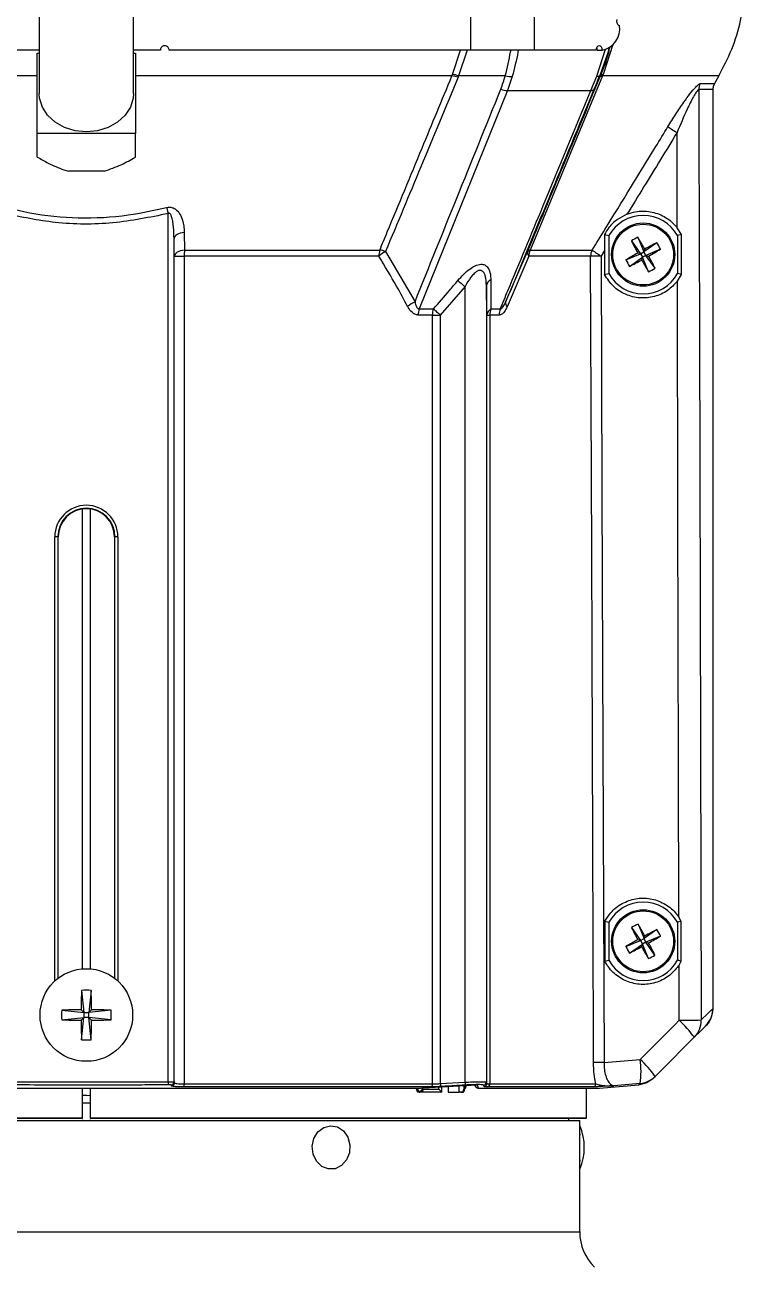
# Model space of a CAD drawing. Extents: x 16.7 to 113.1, y 4.5 to 84.5.
# Drawn here: x 53.65 to 57.32, y 61.92 to 68.26 of the extents above; entities that cross this region are included whole.
import ezdxf

# ---------------------------------------------------------------- set-up
doc = ezdxf.new("R2010")
doc.units = 0
doc.header["$MEASUREMENT"] = 0
doc.layers.add('OBJECT', color=7, linetype='CONTINUOUS')

msp = doc.modelspace()

# ---------------------------------------------------------------- linework, layer by layer
at = {"layer": 'OBJECT'}
for p, q in [((55.9214, 68.1264), (55.9214, 68.7064)), ((56.2446, 68.1264), (56.2446, 68.7064)), ((53.7197, 68.4645), (53.7197, 67.9061)), ((54.1997, 67.9061), (54.1997, 68.4638)), ((56.6794, 68.2514), (56.6794, 68.2519)), ((56.5634, 67.9943), (56.6081, 68.1313)), ((56.6451, 68.1553), (56.5948, 68.0021)), ((53.7197, 68.1264), (53.5822, 68.1264)), ((53.7097, 67.7013), (53.7097, 68.1109)), ((53.7097, 68.1109), (53.7197, 68.1109)), ((54.3372, 68.1264), (54.1997, 68.1264)), ((54.1997, 68.1109), (54.2097, 68.1109)), ((54.2097, 68.1109), (54.2097, 67.7013)), ((55.9214, 68.1264), (54.3822, 68.1264)), ((55.827, 68.0023), (55.8673, 68.1264)), ((56.2446, 68.1264), (55.9214, 68.1264)), ((56.5592, 68.1264), (56.2446, 68.1264)), ((56.5656, 68.1264), (56.5911, 68.1264)), ((55.8242, 67.9955), (55.827, 68.0023)), ((56.5948, 68.0021), (56.5921, 67.9955)), ((53.7097, 67.9955), (52.0953, 67.9955)), ((55.8242, 67.9955), (54.2097, 67.9955)), ((56.0963, 67.9955), (55.8581, 67.9955)), ((56.132, 67.9921), (56.1081, 67.9205)), ((56.5921, 67.9955), (56.2227, 67.1074)), ((56.5327, 67.9205), (56.5634, 67.9943)), ((56.5777, 67.9973), (56.5817, 67.9956)), ((57.1857, 67.9955), (56.5921, 67.9955)), ((57.091, 67.9561), (57.163, 67.9561)), ((57.1857, 67.9955), (57.163, 67.9561)), ((56.1081, 67.9205), (55.6575, 66.8074)), ((56.1081, 67.9205), (56.5327, 67.9205)), ((57.1547, 67.9251), (57.0828, 67.9251)), ((57.1547, 67.9251), (57.1547, 63.2412)), ((54.2097, 67.7013), (53.7097, 67.7013)), ((53.7097, 67.5811), (53.7097, 67.7013)), ((54.2097, 67.5811), (54.2097, 67.7013)), ((56.9733, 67.2209), (56.9721, 67.7062)), ((54.0498, 67.5092), (53.8697, 67.5092)), ((54.377, 62.8685), (54.377, 67.2934)), ((54.4593, 67.1971), (54.4605, 67.1074)), ((56.6022, 67.187), (56.6247, 67.1813)), ((56.6247, 67.1813), (56.6247, 66.9877)), ((56.9953, 67.1865), (56.9733, 67.2209)), ((56.9953, 67.1865), (56.9747, 67.1813)), ((56.9747, 67.1813), (56.9747, 66.9877)), ((56.9952, 66.9825), (56.9953, 67.1865)), ((54.407, 62.8674), (54.407, 67.1661)), ((54.4084, 67.0764), (54.407, 67.1661)), ((56.7392, 67.1539), (56.7858, 67.0885)), ((56.7725, 67.1725), (56.8037, 67.0985)), ((56.8691, 67.145), (56.8037, 67.0985)), ((54.4084, 62.8629), (54.4084, 67.0764)), ((54.4084, 67.0764), (54.4589, 67.0764)), ((54.4589, 67.0764), (54.4589, 62.8575)), ((55.4516, 67.0764), (54.4589, 67.0764)), ((54.4605, 67.1074), (55.4562, 67.1074)), ((55.4858, 67.1002), (55.6359, 66.8443)), ((56.098, 66.8426), (56.2104, 67.1006)), ((56.2158, 67.0764), (56.1059, 66.8184)), ((56.5314, 67.0764), (56.2158, 67.0764)), ((56.2227, 67.1074), (56.5393, 67.1074)), ((56.6029, 67.106), (56.5849, 67.0771)), ((56.6029, 67.106), (56.603, 66.9822)), ((56.7118, 67.0573), (56.7858, 67.0885)), ((56.7303, 67.024), (56.7958, 67.0706)), ((56.7858, 67.0885), (56.772, 67.0924)), ((56.7858, 67.0885), (56.8037, 67.0985)), ((56.7858, 67.0885), (56.7958, 67.0706)), ((56.7919, 67.0568), (56.7958, 67.0706)), ((56.8137, 67.0806), (56.7958, 67.0706)), ((56.827, 66.9966), (56.7958, 67.0706)), ((56.8076, 67.1122), (56.8037, 67.0985)), ((56.8137, 67.0806), (56.8037, 67.0985)), ((56.8877, 67.1118), (56.8137, 67.0806)), ((56.8602, 67.0151), (56.8137, 67.0806)), ((56.8137, 67.0806), (56.8274, 67.0767)), ((55.9999, 66.9255), (55.9999, 62.8667)), ((56.0022, 66.7764), (55.9999, 66.9255)), ((56.603, 66.9822), (56.6247, 66.9877)), ((56.974, 66.9492), (56.9952, 66.9825)), ((56.9952, 66.9825), (56.9747, 66.9877)), ((55.8909, 66.9215), (55.765, 66.7764)), ((55.8909, 62.8666), (55.8909, 66.9215)), ((55.6575, 66.8074), (55.7299, 66.8074)), ((56.0233, 66.8074), (56.0709, 66.8074)), ((55.7245, 66.7764), (55.6523, 66.7764)), ((55.7245, 62.8575), (55.7245, 66.7764)), ((55.7245, 66.7764), (55.765, 66.7764)), ((55.765, 66.7764), (55.765, 62.8591)), ((56.0022, 62.859), (56.0022, 66.7764)), ((56.0022, 66.7764), (56.017, 66.7764)), ((56.017, 66.7764), (56.017, 62.8575)), ((56.0644, 66.7764), (56.017, 66.7764)), ((53.9397, 63.444), (53.9397, 65.7881)), ((53.9797, 65.7881), (53.9797, 63.444)), ((53.8139, 65.646), (53.7989, 65.646)), ((53.7989, 63.3816), (53.7989, 65.646)), ((53.8139, 65.646), (53.8162, 65.646)), ((53.8139, 65.646), (53.8139, 63.3945)), ((53.8162, 63.3962), (53.8162, 65.646)), ((53.8162, 65.646), (53.8162, 65.646)), ((53.8162, 63.3962), (53.8162, 65.646)), ((54.1032, 65.646), (54.1032, 63.3962)), ((54.1055, 65.646), (54.1032, 65.646)), ((54.1032, 65.646), (54.1032, 65.646)), ((54.1032, 65.646), (54.1032, 63.3962)), ((54.1205, 65.646), (54.1055, 65.646)), ((54.1055, 63.3945), (54.1055, 65.646)), ((54.1205, 65.646), (54.1205, 63.3816)), ((56.994, 63.6862), (56.9817, 63.7069)), ((56.6043, 63.6865), (56.6044, 63.4826)), ((56.6043, 63.6865), (56.6247, 63.6813)), ((56.6247, 63.6813), (56.6247, 63.4877)), ((56.7399, 63.6545), (56.7858, 63.5886)), ((56.7733, 63.6727), (56.8038, 63.5984)), ((56.8697, 63.6443), (56.8038, 63.5984)), ((56.994, 63.6862), (56.9747, 63.6813)), ((56.9747, 63.6813), (56.9747, 63.4877)), ((56.9939, 63.4829), (56.994, 63.6862)), ((56.7115, 63.5581), (56.7858, 63.5886)), ((56.7297, 63.5247), (56.7956, 63.5706)), ((56.7858, 63.5886), (56.7721, 63.5927)), ((56.7858, 63.5886), (56.8038, 63.5984)), ((56.7858, 63.5886), (56.7956, 63.5706)), ((56.7916, 63.5569), (56.7956, 63.5706)), ((56.8136, 63.5804), (56.7956, 63.5706)), ((56.8261, 63.4963), (56.7956, 63.5706)), ((56.8079, 63.6121), (56.8038, 63.5984)), ((56.8136, 63.5804), (56.8038, 63.5984)), ((56.8879, 63.6109), (56.8136, 63.5804)), ((56.8136, 63.5804), (56.8273, 63.5764)), ((56.8596, 63.5145), (56.8136, 63.5804)), ((56.6044, 63.4826), (56.6247, 63.4877)), ((56.9939, 63.4829), (56.9747, 63.4877)), ((56.9823, 63.4632), (56.9939, 63.4829)), ((56.9829, 63.1822), (56.9823, 63.4632)), ((53.9354, 63.3346), (53.9462, 63.2224)), ((53.9841, 63.3346), (53.9732, 63.2224)), ((53.834, 63.2332), (53.9462, 63.2224)), ((53.834, 63.1845), (53.9462, 63.1954)), ((53.9462, 63.2224), (53.9329, 63.2356)), ((53.9329, 63.1821), (53.9462, 63.1954)), ((53.9354, 63.0831), (53.9462, 63.1954)), ((53.9462, 63.2224), (53.9462, 63.1954)), ((53.9462, 63.2224), (53.9732, 63.2224)), ((53.9732, 63.1954), (53.9462, 63.1954)), ((53.9865, 63.2356), (53.9732, 63.2224)), ((54.0855, 63.2332), (53.9732, 63.2224)), ((53.9732, 63.1954), (53.9732, 63.2224)), ((53.9841, 63.0831), (53.9732, 63.1954)), ((53.9732, 63.1954), (53.9865, 63.1821)), ((54.0855, 63.1845), (53.9732, 63.1954)), ((56.6002, 62.9675), (56.7836, 62.9829)), ((56.8611, 62.8959), (56.8549, 62.8897)), ((52.2873, 62.8359), (55.6322, 62.8359)), ((52.2881, 62.8359), (55.6314, 62.8359)), ((53.5424, 62.8685), (54.377, 62.8685)), ((53.9397, 62.6839), (53.9397, 62.8359)), ((53.9797, 62.8359), (53.9797, 62.6839)), ((54.407, 62.8674), (54.4084, 62.8629)), ((55.7156, 62.8425), (54.4564, 62.8425)), ((54.4589, 62.8575), (55.7245, 62.8575)), ((55.649, 62.8178), (55.6562, 62.8178)), ((55.6593, 62.8153), (55.6522, 62.8153)), ((55.6562, 62.8178), (55.6566, 62.8179)), ((55.6598, 62.8154), (55.6593, 62.8153)), ((55.6682, 62.8153), (55.6593, 62.8153)), ((55.7727, 62.8153), (55.6682, 62.8153)), ((55.6726, 62.8305), (55.6725, 62.833)), ((55.6758, 62.833), (55.6725, 62.833)), ((55.6758, 62.833), (55.6757, 62.8303)), ((55.6757, 62.8303), (55.7577, 62.8303)), ((55.6757, 62.8303), (55.6757, 62.8284)), ((55.6771, 62.8373), (55.9532, 62.8538)), ((55.7577, 62.8303), (55.7577, 62.8421)), ((55.765, 62.8591), (55.8909, 62.8666)), ((55.7727, 62.8153), (55.7727, 62.843)), ((55.8056, 62.845), (55.8056, 62.8153)), ((55.8056, 62.8153), (55.8604, 62.8153)), ((55.8604, 62.8153), (55.8604, 62.8482)), ((55.8701, 62.8153), (55.8604, 62.8153)), ((55.878, 62.8153), (55.8701, 62.8153)), ((55.878, 62.8153), (55.8785, 62.8154)), ((55.8785, 62.8154), (55.8787, 62.8154)), ((55.8851, 62.8497), (55.8851, 62.8303)), ((55.8851, 62.833), (55.8863, 62.833)), ((55.8863, 62.833), (55.8861, 62.8305)), ((55.8863, 62.8498), (55.8863, 62.833)), ((55.9404, 62.853), (55.9443, 62.8453)), ((55.9532, 62.8538), (55.9586, 62.8373)), ((55.9749, 62.8359), (56.5747, 62.8359)), ((55.9759, 62.8359), (56.576, 62.8359)), ((55.9999, 62.8667), (56.0022, 62.859)), ((56.5444, 62.8425), (56.0066, 62.8425)), ((56.017, 62.8575), (56.5576, 62.8575)), ((56.5097, 62.6839), (56.5097, 62.8359)), ((56.576, 62.8359), (56.7774, 62.8536)), ((56.7834, 62.8598), (56.6505, 62.8487)), ((56.7774, 62.8536), (56.8194, 62.8648)), ((53.9397, 62.8), (53.9797, 62.7986)), ((53.9597, 62.7993), (53.9397, 62.7986)), ((53.9797, 62.7593), (53.9397, 62.7593)), ((53.9397, 62.6839), (51.4097, 62.6839)), ((56.5097, 62.6839), (53.9797, 62.6839)), ((56.4197, 62.6807), (56.5097, 62.6839)), ((51.4437, 62.6709), (56.4757, 62.6709)), ((53.9397, 62.6807), (51.4997, 62.6807)), ((53.9397, 62.6738), (53.9397, 62.6709)), ((56.4197, 62.6807), (53.9797, 62.6807)), ((53.9797, 62.6709), (53.9797, 62.6738)), ((56.4197, 62.6709), (56.4197, 62.6807)), ((56.4757, 62.6035), (56.4757, 62.6709)), ((56.4762, 62.5117), (56.4762, 62.6449)), ((56.4762, 62.4229), (56.4762, 62.5117)), ((56.4757, 62.1036), (56.4757, 62.4634)), ((51.4437, 62.1036), (56.4757, 62.1036))]:
    msp.add_line(p, q, dxfattribs=at)
at = {"layer": 'OBJECT', "flags": 128}
for points in [[(56.6645, 68.282), (56.6635, 68.2744), (56.6647, 68.2658), (56.6682, 68.2585), (56.6734, 68.2536), (56.6794, 68.2519)], [(56.5911, 68.1264), (56.5898, 68.135), (56.5864, 68.1423), (56.5812, 68.1472), (56.5751, 68.1489), (56.5691, 68.1472), (56.5639, 68.1423), (56.5604, 68.135), (56.5592, 68.1264)], [(56.5656, 68.1264), (56.5644, 68.135), (56.5624, 68.1399)], [(56.6246, 68.136), (56.6186, 68.1119), (56.5777, 67.9973), (56.5777, 67.9973), (56.5777, 67.9973)], [(55.9022, 68.1264), (55.8581, 67.9955), (55.8581, 67.9955), (55.8581, 67.9955)], [(53.9597, 67.7095), (53.9023, 67.7152), (53.8482, 67.7321), (53.8006, 67.759), (53.7622, 67.7945), (53.7353, 67.8364), (53.7215, 67.8824), (53.7197, 67.9061)], [(54.1997, 67.9061), (54.198, 67.8824), (54.1841, 67.8364), (54.1572, 67.7945), (54.1189, 67.759), (54.0713, 67.7321), (54.0172, 67.7152), (53.9597, 67.7095)], [(57.0828, 67.9251), (57.0835, 67.6918), (57.086, 66.6918), (57.0947, 63.1836)], [(54.3693, 67.3244), (54.3702, 67.3208), (54.3711, 67.3171), (54.372, 67.3133), (54.373, 67.3095), (54.374, 67.3055), (54.375, 67.3015), (54.376, 67.2974), (54.377, 67.2934)], [(54.4593, 67.1971), (54.4488, 67.1957), (54.439, 67.1934), (54.4301, 67.1902), (54.4223, 67.1863), (54.416, 67.1818), (54.4112, 67.1769), (54.4082, 67.1716), (54.407, 67.1661)], [(54.4605, 67.1074), (54.4501, 67.106), (54.4403, 67.1036), (54.4314, 67.1005), (54.4236, 67.0966), (54.4173, 67.0921), (54.4126, 67.0871), (54.4096, 67.0819), (54.4084, 67.0764)], [(56.5463, 62.9668), (56.5459, 63.0908), (56.5441, 63.5868), (56.537, 65.5706), (56.5314, 67.0764)], [(56.5849, 67.0771), (56.5895, 65.8684), (56.5944, 64.5774), (56.6002, 62.9675)], [(55.8545, 66.9525), (55.858, 66.9495), (55.8619, 66.9461), (55.8662, 66.9425), (55.8708, 66.9386), (55.8756, 66.9345), (55.8806, 66.9303), (55.8857, 66.9259), (55.8909, 66.9215)], [(56.9817, 63.7069), (56.9799, 64.4732), (56.9769, 65.7641), (56.974, 66.9492)], [(55.7299, 66.8074), (55.7334, 66.8044), (55.7372, 66.801), (55.7413, 66.7973), (55.7457, 66.7934), (55.7503, 66.7894), (55.7551, 66.7851), (55.76, 66.7808), (55.765, 66.7764)], [(57.0947, 63.1836), (57.1271, 63.2148), (57.1471, 63.234), (57.1547, 63.2412)], [(56.7836, 62.9829), (56.9602, 63.1594), (56.9829, 63.1822)], [(57.118, 63.1528), (57.1108, 63.1456), (57.0916, 63.1264), (57.0604, 63.0952)], [(57.0604, 63.0952), (56.8839, 62.9187), (56.8611, 62.8959)], [(54.377, 62.8685), (54.3771, 62.8657), (54.3771, 62.863), (54.3771, 62.8606), (54.3772, 62.8583), (54.3772, 62.8565), (54.3772, 62.855), (54.3772, 62.854), (54.3772, 62.8535)], [(54.3936, 62.8479), (54.3928, 62.8505), (54.3922, 62.8525)], [(55.6757, 62.8303), (55.6753, 62.8304), (55.6749, 62.8304), (55.6745, 62.8304), (55.6741, 62.8304), (55.6737, 62.8305), (55.6733, 62.8305), (55.673, 62.8305), (55.6726, 62.8305)], [(55.7727, 62.8153), (55.7724, 62.8156), (55.7717, 62.8162), (55.7706, 62.8174), (55.7691, 62.8188), (55.7673, 62.8207), (55.7652, 62.8228), (55.7628, 62.8252), (55.7603, 62.8277), (55.7577, 62.8303)], [(55.765, 62.8591), (55.7651, 62.8563), (55.7653, 62.8536), (55.7654, 62.8511), (55.7656, 62.8489), (55.7657, 62.847), (55.7658, 62.8456), (55.7658, 62.8446), (55.7658, 62.8442)], [(55.8909, 62.8666), (55.8911, 62.8638), (55.8912, 62.8611), (55.8914, 62.8586), (55.8915, 62.8564), (55.8916, 62.8545), (55.8917, 62.8531), (55.8918, 62.8521), (55.8918, 62.8517)], [(55.2048, 62.6448), (55.2398, 62.6387), (55.2706, 62.6184), (55.2929, 62.5868), (55.3038, 62.5479), (55.3017, 62.5072), (55.287, 62.4701), (55.2617, 62.4416), (55.2292, 62.4255), (55.1938, 62.4241), (55.1603, 62.4375), (55.1333, 62.4639), (55.1165, 62.4998), (55.112, 62.5403), (55.1205, 62.5799), (55.1408, 62.6132), (55.1703, 62.6359), (55.2048, 62.6448)]]:
    msp.add_lwpolyline(points, dxfattribs=at)
at = {"layer": 'OBJECT'}
for centre, radius in [((56.7997, 67.0845), 0.161), ((56.7997, 67.0845), 0.1549), ((56.7997, 63.5845), 0.161), ((56.7997, 63.5845), 0.1549), ((53.9597, 63.2089), 0.236)]:
    msp.add_circle(centre, radius, dxfattribs=at)
for centre, radius, start, end in [((56.569, 68.2358), 0.1116, 281.42175, 8.04933), ((55.8141, 67.8699), 0.133, 70.69122, 84.46884), ((56.5943, 67.9866), 0.0155, 88.12942, 144.61069), ((55.8095, 67.8635), 0.1328, 69.8858, 83.66621), ((56.1265, 68.1215), 0.1296, 256.5654, 272.45443), ((56.5679, 68.009), 0.0153, 253.02969, 310.12574), ((56.5919, 67.9795), 0.016, 89.44574, 145.47449), ((57.1459, 67.9252), 0.0631, 150.61051, 180.03455), ((56.117, 68.0469), 0.1268, 250.07087, 265.995), ((56.5346, 67.9381), 0.0178, 264.12585, 322.71793), ((57.2925, 68.2471), 0.6287, 234.3134, 239.3626), ((56.7997, 67.0845), 0.2, 28.95502, 151.04498), ((56.9487, 66.8174), 0.3965, 116.3975, 121.89884), ((59.1976, 68.4244), 2.7672, 207.32993, 208.77396), ((54.3976, 65.7474), 2.7696, 29.52297, 30.96576), ((58.1393, 64.6872), 2.7667, 117.32958, 118.77389), ((56.5326, 66.9355), 0.3965, 26.39738, 31.89861), ((54.7567, 67.0772), 0.2978, 174.18179, 180.15616), ((55.5548, 67.077), 0.1032, 162.86222, 180.32442), ((55.5687, 66.9449), 0.1761, 118.0935, 131.67913), ((55.4395, 66.974), 0.1345, 69.87772, 82.87736), ((56.2359, 67.0936), 0.0264, 164.53139, 220.45276), ((56.2231, 67.0922), 0.0153, 91.57541, 146.33389), ((56.2875, 67.0767), 0.0717, 154.60112, 180.20451), ((56.5959, 67.0765), 0.0645, 151.34448, 180.07208), ((56.5869, 64.8986), 2.1785, 90.05074, 91.45905), ((56.9273, 67.6425), 0.661, 234.05203, 238.802), ((58.1348, 64.6858), 2.7656, 119.52194, 120.96679), ((57.0669, 67.2335), 0.3965, 206.39738, 211.89861), ((55.4601, 69.4819), 2.7667, 297.32958, 298.77389), ((59.2018, 68.4216), 2.7696, 209.52297, 210.96576), ((55.4646, 69.4832), 2.7656, 299.52194, 300.96679), ((54.4019, 65.7446), 2.7672, 27.32993, 28.77396), ((56.6507, 67.3517), 0.3965, 296.3975, 301.89884), ((56.038, 66.9215), 0.0383, 114.17359, 174.05326), ((56.7997, 67.0845), 0.2, 208.95502, 331.04498), ((55.7054, 66.6934), 0.1662, 114.72109, 130.09455), ((55.7443, 66.7769), 0.092, 160.64592, 180.3185), ((55.8131, 66.7769), 0.0886, 159.8559, 180.31267), ((56.0406, 66.7729), 0.0386, 116.60954, 174.77237), ((56.0945, 66.7768), 0.0775, 156.7005, 180.26249), ((56.1404, 66.7767), 0.076, 156.19606, 180.25052), ((56.1229, 66.8373), 0.0255, 168.06388, 228.00627), ((53.9597, 65.646), 0.1608, 0, 180), ((53.9597, 65.646), 0.1458, 0, 180), ((53.9597, 65.646), 0.1435, 90, 180), ((53.9597, 65.646), 0.1435, 0, 180), ((53.9597, 65.646), 0.1435, 0, 90), ((56.7997, 63.5845), 0.2, 28.95502, 151.04498), ((56.9462, 63.3159), 0.3965, 115.84897, 121.34982), ((59.2121, 64.9023), 2.7693, 206.78146, 208.22441), ((54.3877, 62.2721), 2.7663, 28.97302, 30.41751), ((58.1166, 61.1739), 2.7673, 116.78063, 118.2246), ((56.5311, 63.4381), 0.3965, 25.84855, 31.34988), ((58.1127, 61.1716), 2.7674, 118.9733, 120.41722), ((55.4893, 65.9931), 2.7624, 298.97199, 300.41854), ((54.3891, 62.2677), 2.7672, 26.7807, 28.22473), ((57.0683, 63.7309), 0.3964, 205.84771, 211.34987), ((55.482, 65.9968), 2.7692, 296.78154, 298.22454), ((59.2092, 64.8955), 2.7635, 208.97227, 210.41825), ((56.6533, 63.853), 0.3964, 295.8473, 301.34993), ((56.7997, 63.5845), 0.2, 208.95502, 331.04498), ((56.7236, 63.2159), 2.7907, 177.56151, 179.59426), ((53.9597, 62.9362), 0.3992, 86.50638, 93.49362), ((51.1959, 63.2159), 2.7907, 0.40574, 2.43849), ((54.2327, 63.2089), 0.3995, 176.5092, 183.4908), ((53.9527, 60.4446), 2.7911, 90.40578, 92.43825), ((53.9667, 60.4446), 2.7911, 87.56175, 89.59422), ((53.6867, 63.2089), 0.3995, 356.5092, 3.4908), ((53.9527, 65.9731), 2.7911, 267.56175, 269.59422), ((56.7237, 63.2018), 2.7908, 180.40576, 182.43847), ((51.1958, 63.2018), 2.7908, 357.56153, 359.59424), ((53.9667, 65.9731), 2.7911, 270.40578, 272.43825), ((56.9929, 66.7856), 3.6034, 269.84163, 271.61883), ((56.6256, 62.7857), 0.5338, 35.44029, 47.96873), ((56.9764, 63.1786), 0.1184, 315.20807, 2.41528), ((53.9597, 63.4819), 0.3996, 266.50975, 273.49025), ((56.601, 60.8528), 2.1148, 90.02164, 91.48167), ((56.4091, 62.9221), 0.3794, 350.55032, 9.22113), ((56.4263, 62.5865), 0.5337, 35.4392, 47.96982), ((56.7728, 62.9843), 0.1249, 274.86237, 314.99879), ((54.392, 62.8675), 0.015, 270.82113, 359.75494), ((54.3934, 62.8629), 0.015, 270.84105, 359.75249), ((54.4324, 62.8543), 0.0267, 333.91733, 6.88556), ((55.6596, 62.8189), 0.00355, 196.92953, 264.61132), ((55.6602, 62.8191), 0.0038, 199.83572, 264.84128), ((55.6625, 62.815), 0.0154, 50.5831, 54.03751), ((55.6643, 62.8283), 0.00847, 357.87072, 1.30036), ((55.7107, 62.8555), 0.0139, 290.3895, 7.86543), ((55.8701, 62.8303), 0.015, 270, 0), ((55.886, 62.8279), 0.00265, 87.13994, 110.87261), ((55.8798, 62.8291), 0.00611, 350.10113, 354.89858), ((55.8833, 62.8305), 0.00444, 305.35905, 316.57019), ((55.9576, 62.8522), 0.015, 207.4218, 273.87646), ((55.9849, 62.8667), 0.015, 273.6369, 359.88811), ((55.9872, 62.8591), 0.015, 273.76063, 359.8957), ((56.0031, 62.8561), 0.014, 284.52164, 5.73154), ((56.5428, 62.8572), 0.0148, 276.30283, 0.99776), ((56.2192, 62.5339), 0.28, 336.64122, 23.35878), ((58.9924, 62.5339), 2.5176, 178.41501, 181.60465), ((56.7257, 62.1036), 0.25, 180, 225.99227)]:
    msp.add_arc(centre, radius, start, end, dxfattribs=at)
for centre, major_axis, ratio, start_param, end_param in [((53.9617, 62.5425), (-2.0687, 4.3597), 0.341999, 4.613885, 4.618027), ((53.9526, 62.565), (-2.0768, 4.3768), 0.341999, 4.60856, 4.61271), ((53.9617, 62.5725), (2.0916, 4.3755), 0.34326, 4.933789, 4.937681)]:
    msp.add_ellipse(centre, major_axis=major_axis, ratio=ratio, start_param=start_param, end_param=end_param, dxfattribs=at)
for points, knots in [([(57.1857, 67.9955), (57.2088, 68.04), (57.2555, 68.1301), (57.3071, 68.2981), (57.315, 68.4225), (57.3197, 68.4955)], [0, 0, 0, 0, 0.287513, 0.581795, 1, 1, 1, 1]), ([(54.3822, 68.1264), (54.382, 68.1289), (54.3815, 68.1339), (54.3777, 68.1406), (54.372, 68.1458), (54.3649, 68.1487), (54.3572, 68.1492), (54.3498, 68.147), (54.3434, 68.1425), (54.339, 68.1362), (54.3374, 68.1305), (54.3373, 68.1272), (54.3372, 68.1264)], [0, 0, 0, 0, 0.1063618, 0.2127134, 0.3194557, 0.426997, 0.5352335, 0.6437512, 0.7520407, 0.8597217, 0.9667095, 1, 1, 1, 1]), ([(56.5817, 67.9956), (56.5817, 67.9956), (56.598, 68.0336), (56.6161, 68.0811), (56.6279, 68.1319), (56.6299, 68.1405)], [0, 0, 0, 0, 0.000015, 0.831424, 1, 1, 1, 1]), ([(56.0963, 67.9955), (56.0963, 67.9955), (56.1064, 68.0357), (56.1162, 68.0787), (56.1241, 68.1235), (56.1246, 68.1264)], [0, 0, 0, 0, 0.000018, 0.935388, 1, 1, 1, 1]), ([(56.1627, 68.1264), (56.1621, 68.1233), (56.1536, 68.0773), (56.1424, 68.0332), (56.132, 67.9921)], [0, 0, 0, 0, 0.0663721, 1, 1, 1, 1]), ([(55.4562, 67.1074), (55.469, 67.1382), (55.541, 67.3115), (55.6637, 67.6075), (55.7734, 67.8728), (55.8242, 67.9955)], [0, 0, 0, 0, 0.104198, 0.585846, 1, 1, 1, 1]), ([(55.8552, 67.9882), (55.792, 67.8359), (55.6691, 67.5398), (55.5457, 67.244), (55.4858, 67.1002)], [0, 0, 0, 0, 0.514049, 1, 1, 1, 1]), ([(55.8581, 67.9955), (55.8581, 67.9955), (55.8572, 67.993), (55.8562, 67.9906), (55.8552, 67.9882)], [0, 0, 0, 0, 0.000279, 1, 1, 1, 1]), ([(56.0738, 67.9278), (56.0818, 67.9503), (56.0899, 67.9728), (56.0963, 67.9955), (56.0963, 67.9955)], [0, 0, 0, 0, 0.99997, 1, 1, 1, 1]), ([(56.2104, 67.1006), (56.2702, 67.2445), (56.3932, 67.5403), (56.5158, 67.8364), (56.5788, 67.9886)], [0, 0, 0, 0, 0.486388, 1, 1, 1, 1]), ([(56.5777, 67.9973), (56.5777, 67.9973), (56.5677, 67.9738), (56.5582, 67.9506), (56.5487, 67.9274)], [0, 0, 0, 0, 0.000029, 1, 1, 1, 1]), ([(56.5788, 67.9886), (56.5797, 67.9909), (56.5807, 67.9933), (56.5817, 67.9956), (56.5817, 67.9956)], [0, 0, 0, 0, 0.999705, 1, 1, 1, 1]), ([(56.9257, 67.7365), (56.939, 67.7578), (56.9655, 67.8006), (57.0035, 67.857), (57.0384, 67.9047), (57.0648, 67.9365), (57.0828, 67.9536), (57.0885, 67.9554), (57.091, 67.9561)], [0, 0, 0, 0, 0.227374, 0.454238, 0.628217, 0.803357, 0.912623, 1, 1, 1, 1]), ([(57.163, 67.9561), (57.16, 67.9497), (57.1554, 67.9398), (57.1548, 67.929), (57.1547, 67.9251)], [0, 0, 0, 0, 0.643557, 1, 1, 1, 1]), ([(55.6359, 66.8443), (55.7068, 67.0201), (55.8525, 67.3812), (55.9987, 67.7423), (56.0738, 67.9278)], [0, 0, 0, 0, 0.486656, 1, 1, 1, 1]), ([(56.0709, 66.8074), (56.0838, 66.8384), (56.1561, 67.0124), (56.3104, 67.3834), (56.4512, 67.7235), (56.5327, 67.9205)], [0, 0, 0, 0, 0.083466, 0.469044, 1, 1, 1, 1]), ([(56.5487, 67.9274), (56.4718, 67.7419), (56.3219, 67.3802), (56.1713, 67.0186), (56.098, 66.8426)], [0, 0, 0, 0, 0.513008, 1, 1, 1, 1]), ([(57.0828, 67.9251), (57.0814, 67.9245), (57.0781, 67.9232), (57.0684, 67.9106), (57.0499, 67.8794), (57.0156, 67.8098), (56.989, 67.7465), (56.9721, 67.7062)], [0, 0, 0, 0, 0.062412, 0.139208, 0.265335, 0.530913, 1, 1, 1, 1]), ([(56.5393, 67.1074), (56.5611, 67.1425), (56.6698, 67.3182), (56.7985, 67.5279), (56.9052, 67.7027), (56.9257, 67.7365)], [0, 0, 0, 0, 0.167872, 0.839364, 1, 1, 1, 1]), ([(56.9721, 67.7062), (56.916, 67.6144), (56.8311, 67.4755), (56.7457, 67.337), (56.7167, 67.2899)], [0, 0, 0, 0, 0.660515, 1, 1, 1, 1]), ([(53.7097, 67.5811), (53.7281, 67.5709), (53.7701, 67.5474), (53.8239, 67.5229), (53.8615, 67.5117), (53.8697, 67.5092)], [0, 0, 0, 0, 0.37695, 0.863751, 1, 1, 1, 1]), ([(54.0498, 67.5092), (54.0798, 67.5197), (54.138, 67.5401), (54.1863, 67.5678), (54.2097, 67.5811)], [0, 0, 0, 0, 0.515407, 1, 1, 1, 1]), ([(53.5502, 67.3244), (53.5905, 67.315), (53.7115, 67.2868), (53.9207, 67.2664), (54.1561, 67.2774), (54.3042, 67.31), (54.3693, 67.3244)], [0, 0, 0, 0, 0.149978, 0.450605, 0.7586588, 1, 1, 1, 1]), ([(54.3693, 67.3244), (54.3751, 67.3253), (54.3868, 67.3272), (54.4049, 67.3222), (54.4241, 67.3092), (54.4456, 67.279), (54.4571, 67.2392), (54.4587, 67.2085), (54.4593, 67.1971)], [0, 0, 0, 0, 0.0872967, 0.1745381, 0.2847023, 0.4644366, 0.8023505, 1, 1, 1, 1]), ([(56.7167, 67.2899), (56.7314, 67.2948), (56.7697, 67.3074), (56.8364, 67.3068), (56.9078, 67.2821), (56.9516, 67.2475), (56.9703, 67.2245), (56.9733, 67.2209)], [0, 0, 0, 0, 0.162696, 0.424831, 0.687546, 0.950209, 1, 1, 1, 1]), ([(54.377, 67.2934), (54.2835, 67.2745), (54.0937, 67.2363), (53.8102, 67.2385), (53.6282, 67.2758), (53.5424, 67.2934)], [0, 0, 0, 0, 0.339274, 0.688484, 1, 1, 1, 1]), ([(54.407, 67.1661), (54.4064, 67.1857), (54.4051, 67.2248), (54.4003, 67.2667), (54.3904, 67.288), (54.3877, 67.292), (54.3847, 67.2943), (54.3824, 67.2952), (54.3799, 67.295), (54.3782, 67.2942), (54.3773, 67.2935), (54.377, 67.2934)], [0, 0, 0, 0, 0.41911, 0.839951, 0.880199, 0.924728, 0.942601, 0.960653, 0.976828, 0.994027, 1, 1, 1, 1]), ([(56.7167, 67.2899), (56.7001, 67.2818), (56.665, 67.2646), (56.6272, 67.2289), (56.6094, 67.199), (56.6022, 67.187)], [0, 0, 0, 0, 0.350763, 0.739166, 1, 1, 1, 1]), ([(56.6022, 67.187), (56.6024, 67.1776), (56.6028, 67.1524), (56.6029, 67.1239), (56.6029, 67.106)], [0, 0, 0, 0, 0.372319, 1, 1, 1, 1]), ([(55.5984, 66.8205), (55.5798, 66.8547), (55.5331, 66.9411), (55.4823, 67.0255), (55.4516, 67.0764)], [0, 0, 0, 0, 0.396331, 1, 1, 1, 1]), ([(55.8545, 66.9525), (55.874, 66.9737), (55.9015, 67.0037), (55.9433, 67.029), (55.9705, 67.0368), (55.9934, 67.0327), (56.0117, 67.0159), (56.0208, 66.9886), (56.0219, 66.9659), (56.0223, 66.9565)], [0, 0, 0, 0, 0.269459, 0.38121, 0.493906, 0.593567, 0.708386, 0.879636, 1, 1, 1, 1]), ([(55.9999, 66.9255), (55.9991, 66.943), (55.998, 66.9664), (55.9889, 66.9905), (55.9809, 67.0007), (55.9706, 67.0047), (55.9594, 67.0033), (55.9449, 66.9952), (55.9227, 66.9733), (55.9047, 66.9464), (55.8935, 66.9261), (55.8909, 66.9215)], [0, 0, 0, 0, 0.248555, 0.333335, 0.418737, 0.477068, 0.535602, 0.604493, 0.713168, 0.934337, 1, 1, 1, 1]), ([(55.7299, 66.8074), (55.7571, 66.8386), (55.7989, 66.8867), (55.84, 66.9354), (55.8545, 66.9525)], [0, 0, 0, 0, 0.648493, 1, 1, 1, 1]), ([(56.0223, 66.9565), (56.0225, 66.9252), (56.0229, 66.8752), (56.0232, 66.8259), (56.0233, 66.8074)], [0, 0, 0, 0, 0.624895, 1, 1, 1, 1]), ([(56.974, 66.9492), (56.9582, 66.9323), (56.9254, 66.897), (56.8572, 66.867), (56.782, 66.8597), (56.7087, 66.8783), (56.6441, 66.9194), (56.6166, 66.9613), (56.603, 66.9822)], [0, 0, 0, 0, 0.156109, 0.324409, 0.493191, 0.662433, 0.831758, 1, 1, 1, 1]), ([(55.6523, 66.7764), (55.6466, 66.7772), (55.6354, 66.7787), (55.6171, 66.792), (55.6055, 66.8075), (55.5993, 66.8189), (55.5984, 66.8205)], [0, 0, 0, 0, 0.254854, 0.508629, 0.928591, 1, 1, 1, 1]), ([(55.6359, 66.8443), (55.6377, 66.8348), (55.64, 66.8225), (55.6475, 66.8114), (55.6524, 66.8077), (55.6561, 66.8075), (55.6575, 66.8074)], [0, 0, 0, 0, 0.580896, 0.740074, 0.900891, 1, 1, 1, 1]), ([(56.1059, 66.8184), (56.1018, 66.8099), (56.0944, 66.7946), (56.0797, 66.7793), (56.0694, 66.7773), (56.0644, 66.7764)], [0, 0, 0, 0, 0.395776, 0.712488, 1, 1, 1, 1]), ([(56.0709, 66.8074), (56.0723, 66.8076), (56.0751, 66.8079), (56.0804, 66.8119), (56.089, 66.8227), (56.0943, 66.8344), (56.098, 66.8426)], [0, 0, 0, 0, 0.128042, 0.255392, 0.479322, 1, 1, 1, 1]), ([(56.6043, 63.6865), (56.6137, 63.7017), (56.636, 63.7379), (56.6902, 63.7801), (56.7607, 63.8054), (56.8361, 63.8056), (56.9071, 63.7807), (56.9552, 63.7432), (56.9758, 63.715), (56.9817, 63.7069)], [0, 0, 0, 0, 0.117568, 0.279861, 0.442586, 0.605907, 0.769589, 0.933238, 1, 1, 1, 1]), ([(56.9823, 63.4632), (56.9698, 63.4473), (56.9421, 63.412), (56.8807, 63.3762), (56.8074, 63.3607), (56.7325, 63.3706), (56.6655, 63.4049), (56.6245, 63.4471), (56.6083, 63.4756), (56.6044, 63.4826)], [0, 0, 0, 0, 0.132307, 0.294526, 0.457212, 0.620426, 0.783854, 0.947086, 1, 1, 1, 1]), ([(57.1547, 63.2412), (57.1528, 63.2249), (57.1493, 63.1945), (57.1309, 63.1662), (57.1196, 63.1545), (57.118, 63.1528)], [0, 0, 0, 0, 0.499401, 0.929163, 1, 1, 1, 1]), ([(57.118, 63.1528), (57.1283, 63.1657), (57.1474, 63.1897), (57.1543, 63.2227), (57.1546, 63.2389), (57.1547, 63.2412)], [0, 0, 0, 0, 0.499397, 0.929176, 1, 1, 1, 1]), ([(56.5576, 62.8575), (56.5553, 62.869), (56.5498, 62.897), (56.5467, 62.9362), (56.5464, 62.9616), (56.5463, 62.9668)], [0, 0, 0, 0, 0.355604, 0.866053, 1, 1, 1, 1]), ([(56.6002, 62.9675), (56.6003, 62.9553), (56.6006, 62.9309), (56.6077, 62.8981), (56.6188, 62.8716), (56.6337, 62.8523), (56.6446, 62.8499), (56.6505, 62.8487)], [0, 0, 0, 0, 0.182198, 0.364245, 0.551043, 0.759195, 1, 1, 1, 1]), ([(56.8549, 62.8897), (56.8436, 62.8803), (56.8209, 62.8614), (56.7919, 62.8562), (56.7774, 62.8536)], [0, 0, 0, 0, 0.5, 1, 1, 1, 1]), ([(54.3772, 62.8535), (54.3672, 62.8534), (54.3172, 62.8528), (54.1072, 62.8507), (53.8389, 62.8503), (53.6106, 62.8528), (53.5422, 62.8535)], [0, 0, 0, 0, 0.035928, 0.179639, 0.754501, 1, 1, 1, 1]), ([(54.377, 62.8685), (54.3804, 62.8685), (54.3871, 62.8685), (54.3961, 62.8683), (54.4029, 62.8681), (54.4064, 62.8677), (54.4069, 62.8675), (54.407, 62.8674)], [0, 0, 0, 0, 0.218059, 0.436117, 0.654231, 0.872516, 1, 1, 1, 1]), ([(54.3922, 62.8525), (54.392, 62.8526), (54.3916, 62.8529), (54.3889, 62.8533), (54.385, 62.8535), (54.3808, 62.8536), (54.3782, 62.8535), (54.3772, 62.8535)], [0, 0, 0, 0, 0.219082, 0.438182, 0.656825, 0.874764, 1, 1, 1, 1]), ([(54.4564, 62.8425), (54.4481, 62.8426), (54.4314, 62.8427), (54.4113, 62.8439), (54.397, 62.8457), (54.3948, 62.8472), (54.3936, 62.8479)], [0, 0, 0, 0, 0.24726, 0.494506, 0.742148, 1, 1, 1, 1]), ([(54.4084, 62.8629), (54.4093, 62.8621), (54.411, 62.8607), (54.4223, 62.8589), (54.4385, 62.8577), (54.4521, 62.8575), (54.4589, 62.8575)], [0, 0, 0, 0, 0.249667, 0.499371, 0.748128, 1, 1, 1, 1]), ([(55.6322, 62.8359), (55.6388, 62.836), (55.6523, 62.8361), (55.6687, 62.8369), (55.6771, 62.8373)], [0, 0, 0, 0, 0.4877, 1, 1, 1, 1]), ([(55.6522, 62.8153), (55.6518, 62.8154), (55.651, 62.8155), (55.6498, 62.8164), (55.6492, 62.8173), (55.649, 62.8178)], [0, 0, 0, 0, 0.322904, 0.645882, 1, 1, 1, 1]), ([(55.6566, 62.8179), (55.6578, 62.818), (55.6601, 62.8184), (55.6642, 62.8206), (55.6682, 62.8236), (55.6705, 62.8262), (55.6716, 62.8275)], [0, 0, 0, 0, 0.24245, 0.484607, 0.734566, 1, 1, 1, 1]), ([(55.6723, 62.8269), (55.6714, 62.8251), (55.6696, 62.8216), (55.6658, 62.8178), (55.6624, 62.8158), (55.6605, 62.8155), (55.6598, 62.8154)], [0, 0, 0, 0, 0.303899, 0.585798, 0.849412, 1, 1, 1, 1]), ([(55.6757, 62.8284), (55.6756, 62.8276), (55.6754, 62.8252), (55.6745, 62.8216), (55.6729, 62.8182), (55.6707, 62.8159), (55.669, 62.8153), (55.6682, 62.8153), (55.6682, 62.8153)], [0, 0, 0, 0, 0.116666, 0.314989, 0.524416, 0.755189, 0.990669, 1, 1, 1, 1]), ([(55.6682, 62.8153), (55.6682, 62.8153), (55.6684, 62.8153), (55.6691, 62.8155), (55.6701, 62.8167), (55.6712, 62.8195), (55.672, 62.8231), (55.6722, 62.8257), (55.6723, 62.8269)], [0, 0, 0, 0, 0.010003, 0.107439, 0.369947, 0.606836, 0.826003, 1, 1, 1, 1]), ([(55.6716, 62.8275), (55.6718, 62.8277), (55.6721, 62.8281), (55.6725, 62.8284), (55.6727, 62.8285), (55.6728, 62.8285)], [0, 0, 0, 0, 0.506929, 0.825508, 1, 1, 1, 1]), ([(55.6728, 62.828), (55.6728, 62.828), (55.6727, 62.828), (55.6727, 62.828), (55.6726, 62.8277), (55.6725, 62.8274), (55.6724, 62.8271), (55.6723, 62.8269)], [0, 0, 0, 0, 0.032624, 0.075067, 0.183544, 0.63862, 1, 1, 1, 1]), ([(55.6728, 62.8285), (55.6728, 62.8286), (55.6727, 62.8292), (55.6727, 62.8299), (55.6726, 62.8305)], [0, 0, 0, 0, 0.026981, 1, 1, 1, 1]), ([(55.6728, 62.8285), (55.6733, 62.8285), (55.6741, 62.8286), (55.6751, 62.8285), (55.6756, 62.8285), (55.6757, 62.8284)], [0, 0, 0, 0, 0.533208, 0.874652, 1, 1, 1, 1]), ([(55.6757, 62.8284), (55.6756, 62.8284), (55.6751, 62.8284), (55.6741, 62.8282), (55.6733, 62.8281), (55.6728, 62.828)], [0, 0, 0, 0, 0.1241767, 0.4682507, 1, 1, 1, 1]), ([(55.7658, 62.8442), (55.7571, 62.8437), (55.7387, 62.8428), (55.7236, 62.8426), (55.7156, 62.8425)], [0, 0, 0, 0, 0.474046, 1, 1, 1, 1]), ([(55.7245, 62.8575), (55.7302, 62.8575), (55.7416, 62.8577), (55.7564, 62.8585), (55.7641, 62.8591), (55.765, 62.8591)], [0, 0, 0, 0, 0.471916, 0.943784, 1, 1, 1, 1]), ([(55.8918, 62.8517), (55.8818, 62.8511), (55.8398, 62.8485), (55.7978, 62.8461), (55.7658, 62.8442)], [0, 0, 0, 0, 0.2377672, 1, 1, 1, 1]), ([(55.8785, 62.8154), (55.8797, 62.8156), (55.8819, 62.8161), (55.8844, 62.8186), (55.8859, 62.8223), (55.8859, 62.8253), (55.8859, 62.8269)], [0, 0, 0, 0, 0.242435, 0.484564, 0.734498, 1, 1, 1, 1]), ([(55.8787, 62.8155), (55.8788, 62.8154), (55.8803, 62.8153), (55.8829, 62.8165), (55.8856, 62.8187), (55.8863, 62.8207), (55.8867, 62.8215)], [0, 0, 0, 0, 0.046895, 0.394393, 0.752537, 1, 1, 1, 1]), ([(55.885, 62.8284), (55.885, 62.8285), (55.885, 62.8285), (55.8852, 62.8286), (55.8856, 62.8285), (55.8859, 62.8285)], [0, 0, 0, 0, 0.125203, 0.466815, 1, 1, 1, 1]), ([(55.8858, 62.828), (55.8856, 62.8281), (55.8851, 62.8282), (55.885, 62.8284), (55.885, 62.8284), (55.885, 62.8284)], [0, 0, 0, 0, 0.531727, 0.875865, 1, 1, 1, 1]), ([(55.8859, 62.8269), (55.8859, 62.827), (55.8859, 62.8273), (55.8859, 62.8275), (55.8859, 62.8277), (55.8859, 62.8279), (55.8859, 62.8279), (55.8859, 62.828), (55.8859, 62.828), (55.8859, 62.828), (55.8858, 62.828)], [0, 0, 0, 0, 0.330606, 0.551993, 0.701338, 0.803088, 0.90361, 0.945128, 0.979379, 1, 1, 1, 1]), ([(55.8861, 62.8305), (55.8861, 62.8299), (55.886, 62.8292), (55.8859, 62.8286), (55.8859, 62.8285)], [0, 0, 0, 0, 0.97304, 1, 1, 1, 1]), ([(55.8859, 62.8285), (55.886, 62.8285), (55.8863, 62.8283), (55.8864, 62.8279), (55.8865, 62.8275), (55.8866, 62.8275)], [0, 0, 0, 0, 0.264183, 0.866011, 1, 1, 1, 1]), ([(55.8866, 62.8275), (55.887, 62.8259), (55.8876, 62.8237), (55.8868, 62.822), (55.8865, 62.8215)], [0, 0, 0, 0, 0.674298, 1, 1, 1, 1]), ([(55.8868, 62.8214), (55.8881, 62.8249), (55.8918, 62.8346), (55.8955, 62.8443), (55.8979, 62.8505)], [0, 0, 0, 0, 0.360693, 1, 1, 1, 1]), ([(55.8909, 62.8666), (55.9031, 62.8672), (55.9276, 62.8683), (55.9602, 62.869), (55.9849, 62.8689), (55.9977, 62.868), (55.9993, 62.8671), (55.9999, 62.8667)], [0, 0, 0, 0, 0.216872, 0.433758, 0.650331, 0.86677, 1, 1, 1, 1]), ([(55.9858, 62.8518), (55.9846, 62.8523), (55.9822, 62.8535), (55.9655, 62.8541), (55.9413, 62.8539), (55.9152, 62.853), (55.8983, 62.852), (55.8918, 62.8517)], [0, 0, 0, 0, 0.2168, 0.433617, 0.650078, 0.866405, 1, 1, 1, 1]), ([(55.9443, 62.8453), (55.9436, 62.8474), (55.9427, 62.8499), (55.9419, 62.8526), (55.9417, 62.8531)], [0, 0, 0, 0, 0.807655, 1, 1, 1, 1]), ([(55.9444, 62.8454), (55.9446, 62.845), (55.9453, 62.8432), (55.9475, 62.8409), (55.9504, 62.8388), (55.9531, 62.8377), (55.9557, 62.837), (55.9604, 62.8362), (55.9671, 62.8359), (55.9761, 62.8359), (55.9796, 62.8359)], [0, 0, 0, 0, 0.0232042, 0.0915412, 0.1528326, 0.2098627, 0.2739319, 0.38264, 0.7588549, 1, 1, 1, 1]), ([(55.9586, 62.8373), (55.9596, 62.8369), (55.9616, 62.8361), (55.9711, 62.836), (55.9759, 62.8359)], [0, 0, 0, 0, 0.494003, 1, 1, 1, 1]), ([(55.9882, 62.8441), (55.988, 62.8447), (55.9872, 62.8472), (55.9864, 62.8498), (55.9858, 62.8518)], [0, 0, 0, 0, 0.2260629, 1, 1, 1, 1]), ([(56.0066, 62.8425), (56.0015, 62.8426), (55.9911, 62.8427), (55.9892, 62.8436), (55.9882, 62.8441)], [0, 0, 0, 0, 0.488114, 1, 1, 1, 1]), ([(56.0022, 62.859), (56.0029, 62.8586), (56.0044, 62.8577), (56.0127, 62.8575), (56.017, 62.8575)], [0, 0, 0, 0, 0.487924, 1, 1, 1, 1]), ([(56.6505, 62.8487), (56.6504, 62.8487), (56.6352, 62.8476), (56.6051, 62.8456), (56.5653, 62.8431), (56.551, 62.8427), (56.5444, 62.8425)], [0, 0, 0, 0, 0.00268, 0.34979, 0.701238, 1, 1, 1, 1]), ([(56.5576, 62.8575), (56.5644, 62.8556), (56.5858, 62.8498), (56.6257, 62.8471), (56.6504, 62.8487), (56.6505, 62.8487)], [0, 0, 0, 0, 0.319161, 0.99706, 1, 1, 1, 1]), ([(56.7774, 62.8536), (56.7776, 62.8538), (56.7782, 62.8544), (56.7815, 62.8578), (56.7834, 62.8598)], [0, 0, 0, 0, 0.423826, 1, 1, 1, 1])]:
    msp.add_open_spline(points, degree=3, knots=knots, dxfattribs=at)

doc.saveas('drawing.dxf')
